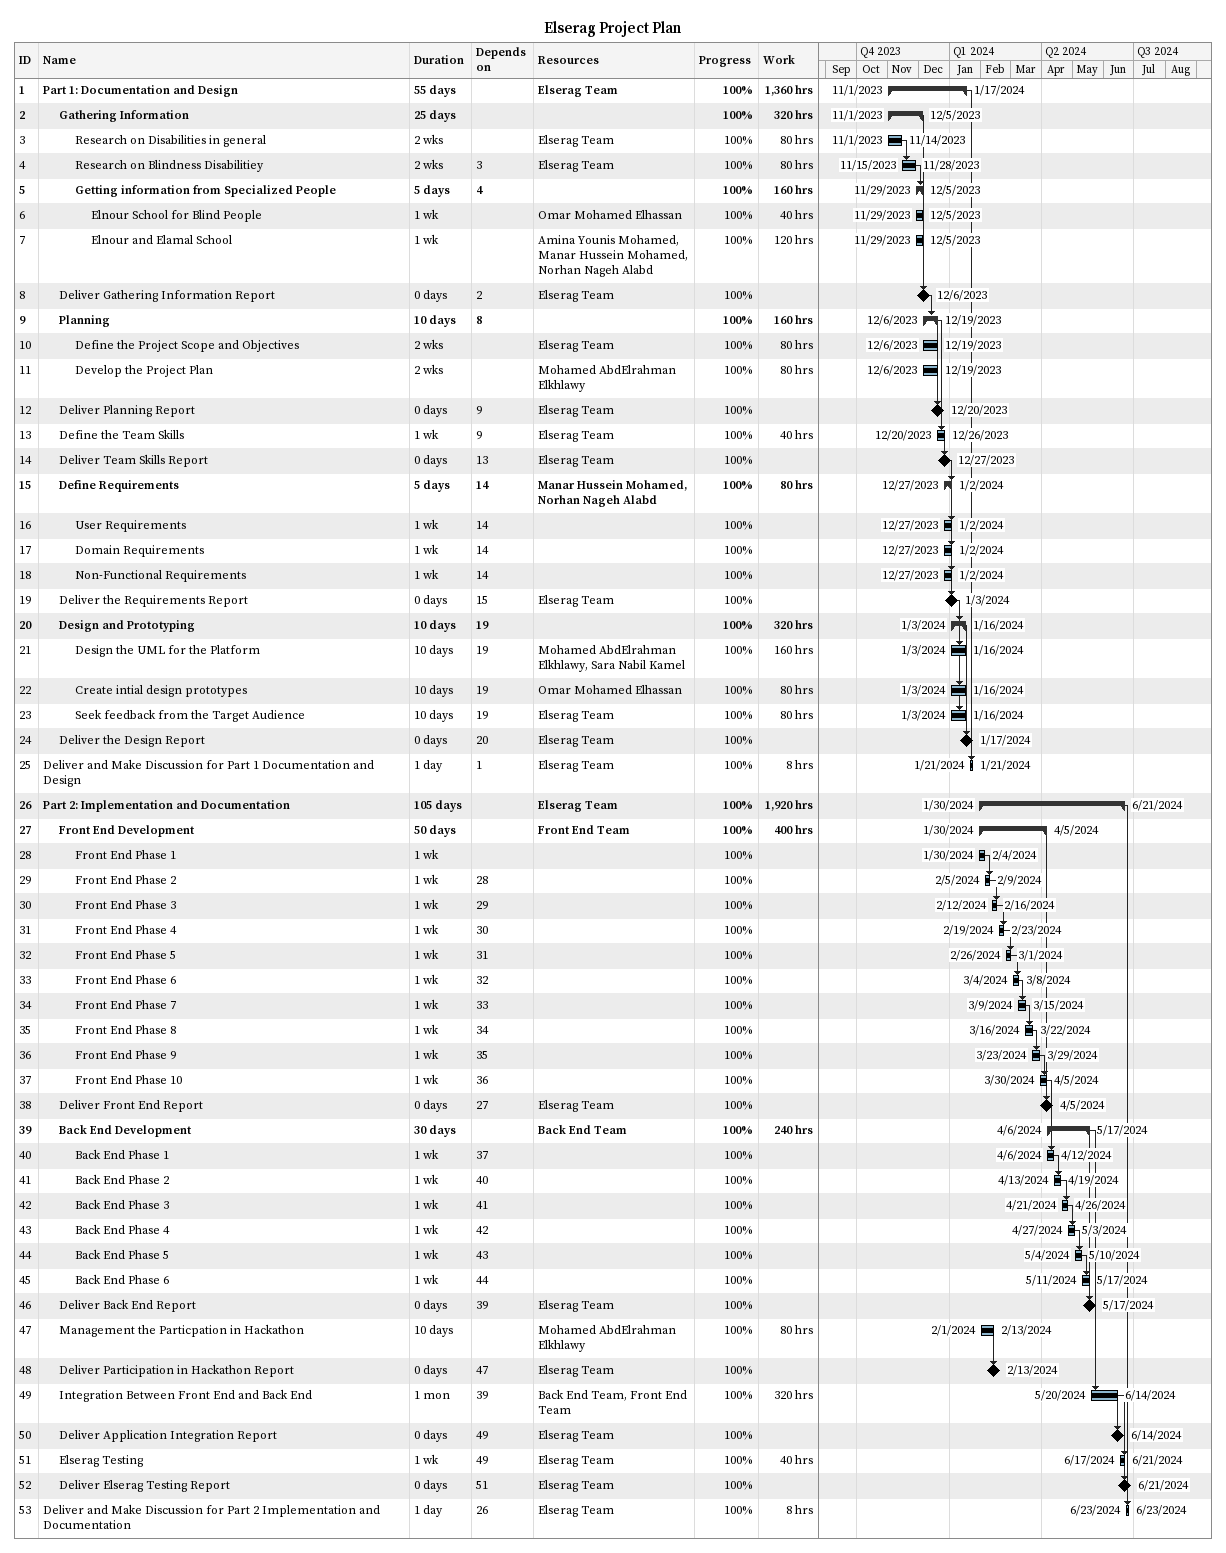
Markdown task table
Elserag Project Plan

| ID | Level | Task | Duration | Start | Finish | Predecessors | Resources | % complete | Work (h) |
|---|---|---|---|---|---|---|---|---|---|
| 1 | 1 | **Part 1: Documentation and Design** | 55d | 2023-11-01 | 2024-01-17 |  | Elserag Team | 100 | 1360 |
| 2 | 2 | **Gathering Information** | 25d | 2023-11-01 | 2023-12-05 |  |  | 100 | 320 |
| 3 | 3 | Research on Disabilities in general | 2w | 2023-11-01 | 2023-11-14 |  | Elserag Team | 100 | 80 |
| 4 | 3 | Research on Blindness Disabilitiey | 2w | 2023-11-15 | 2023-11-28 | 3 | Elserag Team | 100 | 80 |
| 5 | 3 | **Getting information from Specialized People** | 5d | 2023-11-29 | 2023-12-05 | 4 |  | 100 | 160 |
| 6 | 4 | Elnour School for Blind People | 1w | 2023-11-29 | 2023-12-05 |  | Omar Mohamed Elhassan | 100 | 40 |
| 7 | 4 | Elnour and Elamal School | 1w | 2023-11-29 | 2023-12-05 |  | Amina Younis Mohamed, Manar Hussein Mohamed, Norhan Nageh Alabd | 100 | 120 |
| 8 | 2 | Deliver Gathering Information Report | 0d | 2023-12-06 | 2023-12-06 | 2 | Elserag Team | 100 |  |
| 9 | 2 | **Planning** | 10d | 2023-12-06 | 2023-12-19 | 8 |  | 100 | 160 |
| 10 | 3 | Define the Project Scope and Objectives | 2w | 2023-12-06 | 2023-12-19 |  | Elserag Team | 100 | 80 |
| 11 | 3 | Develop the Project Plan | 2w | 2023-12-06 | 2023-12-19 |  | Mohamed AbdElrahman Elkhlawy | 100 | 80 |
| 12 | 2 | Deliver Planning Report | 0d | 2023-12-20 | 2023-12-20 | 9 | Elserag Team | 100 |  |
| 13 | 2 | Define the Team Skills | 1w | 2023-12-20 | 2023-12-26 | 9 | Elserag Team | 100 | 40 |
| 14 | 2 | Deliver Team Skills Report | 0d | 2023-12-27 | 2023-12-27 | 13 | Elserag Team | 100 |  |
| 15 | 2 | **Define Requirements** | 5d | 2023-12-27 | 2024-01-02 | 14 | Manar Hussein Mohamed, Norhan Nageh Alabd | 100 | 80 |
| 16 | 3 | User Requirements | 1w | 2023-12-27 | 2024-01-02 | 14 |  | 100 |  |
| 17 | 3 | Domain Requirements | 1w | 2023-12-27 | 2024-01-02 | 14 |  | 100 |  |
| 18 | 3 | Non-Functional Requirements | 1w | 2023-12-27 | 2024-01-02 | 14 |  | 100 |  |
| 19 | 2 | Deliver the Requirements Report | 0d | 2024-01-03 | 2024-01-03 | 15 | Elserag Team | 100 |  |
| 20 | 2 | **Design and Prototyping** | 10d | 2024-01-03 | 2024-01-16 | 19 |  | 100 | 320 |
| 21 | 3 | Design the UML for the Platform | 10d | 2024-01-03 | 2024-01-16 | 19 | Mohamed AbdElrahman Elkhlawy, Sara Nabil Kamel | 100 | 160 |
| 22 | 3 | Create intial design prototypes | 10d | 2024-01-03 | 2024-01-16 | 19 | Omar Mohamed Elhassan | 100 | 80 |
| 23 | 3 | Seek feedback from the Target Audience | 10d | 2024-01-03 | 2024-01-16 | 19 | Elserag Team | 100 | 80 |
| 24 | 2 | Deliver the Design Report | 0d | 2024-01-17 | 2024-01-17 | 20 | Elserag Team | 100 |  |
| 25 | 1 | Deliver and Make Discussion for Part 1 Documentation and Design | 1d | 2024-01-21 | 2024-01-21 | 1 | Elserag Team | 100 | 8 |
| 26 | 1 | **Part 2: Implementation and Documentation** | 105d | 2024-01-30 | 2024-06-21 |  | Elserag Team | 100 | 1920 |
| 27 | 2 | **Front End Development** | 50d | 2024-01-30 | 2024-04-05 |  | Front End Team | 100 | 400 |
| 28 | 3 | Front End Phase 1 | 1w | 2024-01-30 | 2024-02-04 |  |  | 100 |  |
| 29 | 3 | Front End Phase 2 | 1w | 2024-02-05 | 2024-02-09 | 28 |  | 100 |  |
| 30 | 3 | Front End Phase 3 | 1w | 2024-02-12 | 2024-02-16 | 29 |  | 100 |  |
| 31 | 3 | Front End Phase 4 | 1w | 2024-02-19 | 2024-02-23 | 30 |  | 100 |  |
| 32 | 3 | Front End Phase 5 | 1w | 2024-02-26 | 2024-03-01 | 31 |  | 100 |  |
| 33 | 3 | Front End Phase 6 | 1w | 2024-03-04 | 2024-03-08 | 32 |  | 100 |  |
| 34 | 3 | Front End Phase 7 | 1w | 2024-03-09 | 2024-03-15 | 33 |  | 100 |  |
| 35 | 3 | Front End Phase 8 | 1w | 2024-03-16 | 2024-03-22 | 34 |  | 100 |  |
| 36 | 3 | Front End Phase 9 | 1w | 2024-03-23 | 2024-03-29 | 35 |  | 100 |  |
| 37 | 3 | Front End Phase 10 | 1w | 2024-03-30 | 2024-04-05 | 36 |  | 100 |  |
| 38 | 2 | Deliver Front End Report | 0d | 2024-04-05 | 2024-04-05 | 27 | Elserag Team | 100 |  |
| 39 | 2 | **Back End Development** | 30d | 2024-04-06 | 2024-05-17 |  | Back End Team | 100 | 240 |
| 40 | 3 | Back End Phase 1 | 1w | 2024-04-06 | 2024-04-12 | 37 |  | 100 |  |
| 41 | 3 | Back End Phase 2 | 1w | 2024-04-13 | 2024-04-19 | 40 |  | 100 |  |
| 42 | 3 | Back End Phase 3 | 1w | 2024-04-21 | 2024-04-26 | 41 |  | 100 |  |
| 43 | 3 | Back End Phase 4 | 1w | 2024-04-27 | 2024-05-03 | 42 |  | 100 |  |
| 44 | 3 | Back End Phase 5 | 1w | 2024-05-04 | 2024-05-10 | 43 |  | 100 |  |
| 45 | 3 | Back End Phase 6 | 1w | 2024-05-11 | 2024-05-17 | 44 |  | 100 |  |
| 46 | 2 | Deliver Back End Report | 0d | 2024-05-17 | 2024-05-17 | 39 | Elserag Team | 100 |  |
| 47 | 2 | Management the Particpation in Hackathon | 10d | 2024-02-01 | 2024-02-13 |  | Mohamed AbdElrahman Elkhlawy | 100 | 80 |
| 48 | 2 | Deliver Participation in Hackathon Report | 0d | 2024-02-13 | 2024-02-13 | 47 | Elserag Team | 100 |  |
| 49 | 2 | Integration Between Front End and Back End | 1mo | 2024-05-20 | 2024-06-14 | 39 | Back End Team, Front End Team | 100 | 320 |
| 50 | 2 | Deliver Application Integration Report | 0d | 2024-06-14 | 2024-06-14 | 49 | Elserag Team | 100 |  |
| 51 | 2 | Elserag Testing | 1w | 2024-06-17 | 2024-06-21 | 49 | Elserag Team | 100 | 40 |
| 52 | 2 | Deliver Elserag Testing Report | 0d | 2024-06-21 | 2024-06-21 | 51 | Elserag Team | 100 |  |
| 53 | 1 | Deliver and Make Discussion for Part 2 Implementation and Documentation | 1d | 2024-06-23 | 2024-06-23 | 26 | Elserag Team | 100 | 8 |
